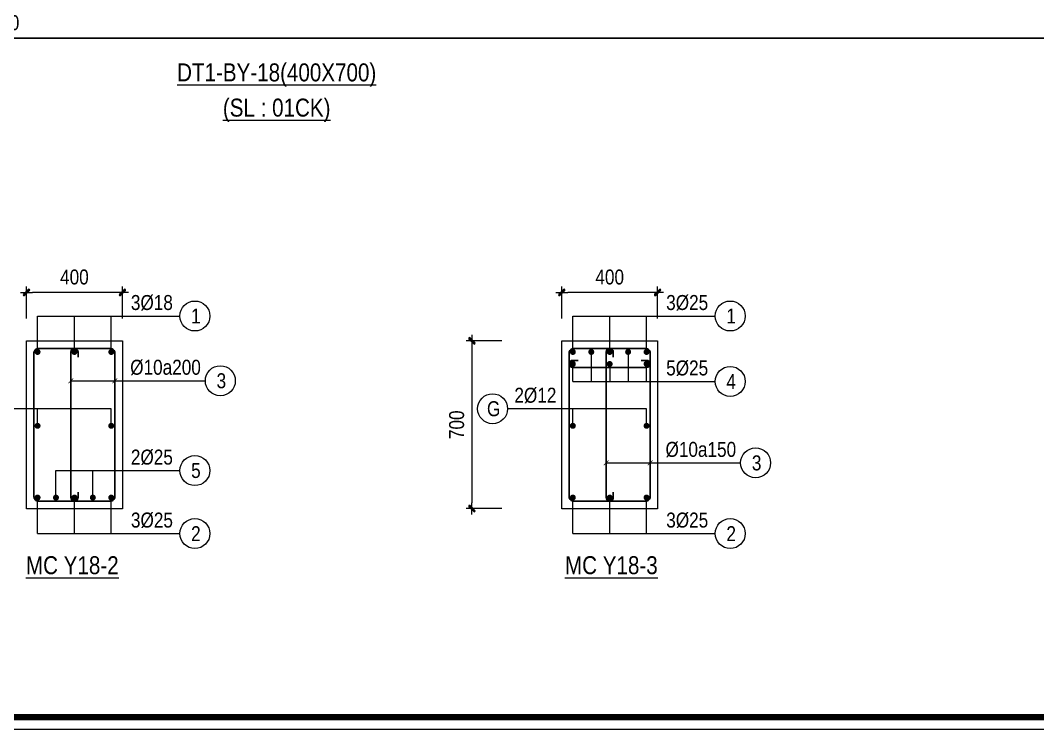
# Model space of a CAD drawing. Header units: millimetres. Extents: x 397144 to 8960116, y 345581 to 674207.
# Drawn here: x 5004051 to 5008293, y 625688 to 628647 of the extents above; entities that cross this region are included whole.
import ezdxf
from ezdxf.enums import TextEntityAlignment as Align
from ezdxf.xclip import XClip

# ---------------------------------------------------------------- set-up
doc = ezdxf.new("R2010")
doc.units = ezdxf.units.MM
doc.header["$XCLIPFRAME"] = 0
doc.header["$PDSIZE"] = -10
doc.layers.get('0').update_dxf_attribs({"linetype": 'CONTINUOUS'})
doc.layers.get('Defpoints').update_dxf_attribs({"color": 12, "linetype": 'CONTINUOUS'})
for name, color, linetype, lineweight in [('CDAI', 8, 'CONTINUOUS', 30), ('CTHEP', 2, 'CONTINUOUS', 50), ('DBAO', 3, 'CONTINUOUS', 20), ('DGIONG', 4, 'CONTINUOUS', 13), ('KTH', 150, 'CONTINUOUS', 5), ('STICK', 1, 'CONTINUOUS', 9), ('TEXT', 7, 'CONTINUOUS', 15)]:
    doc.layers.add(name, color=color, linetype=linetype, lineweight=lineweight)
doc.styles.add('Star-HelCon', font='VHELVCN_0.TTF')
doc.styles.add('TTP-HelCon', font='VHELVCN_0.TTF')
doc.styles.add('VNI-HELVE-CONDENSE', font='VHELVCN_0.TTF')
doc.dimstyles.new('kc-25', dxfattribs={"dimtxt": 62.5, "dimasz": 20, "dimexe": 20, "dimexo": 50, "dimgap": 25, "dimtad": 3, "dimdec": 0, "dimzin": 0, "dimdsep": 46, "dimtxsty": 'VNI-HELVE-CONDENSE', "dimblk": 'DIM', "dimcen": 2.5, "dimclrd": 256, "dimclre": 154, "dimclrt": 7, "dimaunit": 1, "dimadec": 0, "dimazin": 0, "dimtfac": 1, "dimtdec": 0, "dimtix": 1, "dimtmove": 0, "dimatfit": 3, "dimldrblk": 'DOT', "dimfxl": 1, "dimtolj": 1, "dimtzin": 0, "dimarcsym": 0})
doc.dimstyles.new('TTP-25', dxfattribs={"dimscale": 25, "dimtxt": 2.5, "dimasz": 1, "dimexe": 1, "dimexo": 1, "dimgap": 0.09, "dimtad": 0, "dimdec": 4, "dimrnd": 5, "dimzin": 9, "dimdsep": 46, "dimtxsty": 'TTP-HelCon', "dimblk": 'Stick1', "dimcen": 0.09, "dimdle": 1.5, "dimclrd": 256, "dimclre": 256, "dimclrt": 7, "dimadec": 0, "dimazin": 0, "dimtfac": 1, "dimtdec": 4, "dimtmove": 0, "dimatfit": 3, "dimldrblk": '_ArchTick1', "dimfxl": 1, "dimtvp": 1, "dimtolj": 1, "dimtzin": 0, "dimarcsym": 0})

# ---------------------------------------------------------------- blocks, each defined once
blk = doc.blocks.new('Stick1')
at = {"layer": 'STICK'}
h = blk.add_hatch(color=256, dxfattribs=at)
edge = h.paths.add_edge_path()
edge.add_line((0.3, 0.5), (-0.5, -0.3))
edge.add_arc((-0.4, -0.4), 0.141, 135, 315)
edge.add_line((-0.3, -0.5), (0.5, 0.3))
edge.add_arc((0.4, 0.4), 0.141, 315, 495)
blk.add_line((1, 0), (-1, 0), dxfattribs=at)
blk.add_lwpolyline([(0.3, 0.5), (-0.5, -0.3, 1), (-0.3, -0.5), (0.5, 0.3, 1), (0.3, 0.5, 1)], format="xyb", dxfattribs=at)
blk = doc.blocks.new('*D1161')
at = {"layer": 'Defpoints', "color": 0, "ltscale": 500, "transparency": 16777216}
for p in [(5004076.1, 627512.1), (5004076.1, 627378.9), (5004476.1, 627378.9)]:
    blk.add_point(p, dxfattribs=at)
at = {"layer": 'KTH', "lineweight": -2, "ltscale": 500, "transparency": 16777216}
for p, q in [((5004076.1, 627403.9), (5004076.1, 627537.1)), ((5004476.1, 627403.9), (5004476.1, 627537.1)), ((5004451.1, 627512.1), (5004101.1, 627512.1))]:
    blk.add_line(p, q, dxfattribs=at)
at = {"layer": 'KTH', "lineweight": -2, "ltscale": 500, "transparency": 16777216, "xscale": 25, "yscale": 25, "zscale": 25, "rotation": 180}
blk.add_blockref('Stick1', (5004076.1, 627512.1), dxfattribs=at)
at = {"layer": 'KTH', "lineweight": -2, "ltscale": 500, "transparency": 16777216, "xscale": 25, "yscale": 25, "zscale": 25}
blk.add_blockref('Stick1', (5004476.1, 627512.1), dxfattribs=at)
at = {"layer": 'KTH', "color": 7, "ltscale": 500, "transparency": 16777216, "insert": (5004276.1, 627575.9), "char_height": 62.5, "attachment_point": 5, "style": 'TTP-HelCon'}
blk.add_mtext('\\A1;400', dxfattribs=at)
blk = doc.blocks.new('_ArchTick1')
at = {"color": 0, "const_width": 3.81}
blk.add_lwpolyline([(-12.7, -12.7), (12.7, 12.7)], dxfattribs=at)
blk = doc.blocks.new('DIM')
h = blk.add_hatch(color=1)
h.paths.add_polyline_path([(0.49, 0.29, 1), (0.29, 0.49), (-0.19, 0), (0.19, 0)])
h.paths.add_polyline_path([(0.19, 0), (-0.19, 0), (-0.49, -0.29, 1), (-0.29, -0.49)])
at = {"color": 9}
for p, q in [((-0.19, 0), (-1.5, 0)), ((0.19, 0), (1.5, 0))]:
    blk.add_line(p, q, dxfattribs=at)
at = {"color": 1}
for p, q in [((-0.49, -0.29), (0.29, 0.49)), ((-0.29, -0.49), (0.49, 0.29)), ((-0.19, 0), (0.19, 0))]:
    blk.add_line(p, q, dxfattribs=at)
blk.add_arc((-0.39, -0.39), 0.138, 135, 315, dxfattribs=at)
blk = doc.blocks.new('*D1167')
at = {"layer": 'Defpoints', "color": 0, "ltscale": 500, "transparency": 16777216}
for p in [(5006308.5, 627512.1), (5006308.5, 627378.9), (5006708.5, 627378.9)]:
    blk.add_point(p, dxfattribs=at)
at = {"layer": 'KTH', "lineweight": -2, "ltscale": 500, "transparency": 16777216}
for p, q in [((5006308.5, 627403.9), (5006308.5, 627537.1)), ((5006708.5, 627403.9), (5006708.5, 627537.1)), ((5006683.5, 627512.1), (5006333.5, 627512.1))]:
    blk.add_line(p, q, dxfattribs=at)
at = {"layer": 'KTH', "lineweight": -2, "ltscale": 500, "transparency": 16777216, "xscale": 25, "yscale": 25, "zscale": 25, "rotation": 180}
blk.add_blockref('Stick1', (5006308.5, 627512.1), dxfattribs=at)
at = {"layer": 'KTH', "lineweight": -2, "ltscale": 500, "transparency": 16777216, "xscale": 25, "yscale": 25, "zscale": 25}
blk.add_blockref('Stick1', (5006708.5, 627512.1), dxfattribs=at)
at = {"layer": 'KTH', "color": 7, "ltscale": 500, "transparency": 16777216, "insert": (5006508.5, 627575.9), "char_height": 62.5, "attachment_point": 5, "style": 'TTP-HelCon'}
blk.add_mtext('\\A1;400', dxfattribs=at)
blk = doc.blocks.new('*D1168')
at = {"layer": 'Defpoints', "color": 0, "ltscale": 500, "transparency": 16777216}
for p in [(5006084.1, 627309.9), (5005934.2, 626609.9), (5006084.1, 626609.9)]:
    blk.add_point(p, dxfattribs=at)
at = {"layer": 'KTH', "lineweight": -2, "ltscale": 500, "transparency": 16777216}
for p, q in [((5006059.1, 627309.9), (5005909.2, 627309.9)), ((5005934.2, 627284.9), (5005934.2, 626634.9)), ((5006059.1, 626609.9), (5005909.2, 626609.9))]:
    blk.add_line(p, q, dxfattribs=at)
at = {"layer": 'KTH', "lineweight": -2, "ltscale": 500, "transparency": 16777216, "xscale": 25, "yscale": 25, "zscale": 25}
for p, rotation in [((5005934.2, 627309.9), 90), ((5005934.2, 626609.9), 270)]:
    blk.add_blockref('Stick1', p, dxfattribs=dict(at, rotation=rotation))
at = {"layer": 'KTH', "color": 7, "ltscale": 500, "transparency": 16777216, "insert": (5005870.4, 626959.9), "char_height": 62.5, "attachment_point": 5, "rotation": 90, "style": 'TTP-HelCon'}
blk.add_mtext('\\A1;700', dxfattribs=at)
blk = doc.blocks.new('*D1233')
at = {"layer": 'Defpoints', "color": 0, "transparency": 16777216}
for p in [(5200985.6, 546017.1), (5211435.6, 546011.8), (5211435.6, 545825.8)]:
    blk.add_point(p, dxfattribs=at)
at = {"layer": 'KTH', "lineweight": -2, "transparency": 16777216}
for p, q in [((5200985.6, 545992.1), (5200985.6, 545800.8)), ((5211435.6, 545986.8), (5211435.6, 545800.8)), ((5201010.6, 545825.8), (5211410.6, 545825.8))]:
    blk.add_line(p, q, dxfattribs=at)
at = {"layer": 'KTH', "lineweight": -2, "transparency": 16777216, "xscale": 25, "yscale": 25, "zscale": 25, "rotation": 180}
blk.add_blockref('Stick1', (5200985.6, 545825.8), dxfattribs=at)
at = {"layer": 'KTH', "lineweight": -2, "transparency": 16777216, "xscale": 25, "yscale": 25, "zscale": 25}
blk.add_blockref('Stick1', (5211435.6, 545825.8), dxfattribs=at)
at = {"layer": 'KTH', "color": 7, "transparency": 16777216, "insert": (5206210.6, 545889.6), "char_height": 62.5, "attachment_point": 5, "style": 'TTP-HelCon'}
blk.add_mtext('\\A1;10450', dxfattribs=at)
blk = doc.blocks.new('CHG_XX_Khung ten')
blk.add_lwpolyline([(15, 579), (826, 579), (826, 15), (15, 15)], close=True)
at = {"color": 4, "linetype": 'Continuous', "const_width": 1}
blk.add_lwpolyline([(17, 577), (824, 577), (824, 17), (17, 17)], close=True, dxfattribs=at)
blk = doc.blocks.new('BY-18')
at = {"layer": 'TEXT', "style": 'TTP-HelCon'}
for s, p in [('%%UDT1-BY-18(400X700)', (5207383.40644, 545645.14956)), ('%%U(SL : 01CK)', (5207383.40644, 545498.25497))]:
    blk.add_text(s, height=75, dxfattribs=at).set_placement(p, align=Align.CENTER)
at = {"layer": 'KTH'}
dim = blk.add_linear_dim(base=(5211435.59357, 545825.78166), p1=(5200985.59357, 546017.14896), p2=(5211435.59357, 546011.81078), angle=180, dimstyle='TTP-25', override={"dimtmove": 1}, dxfattribs=at)
dim.commit()
dim.dimension.update_dxf_attribs({"geometry": '*D1233', "text_midpoint": (5206210.59357, 545889.615)})

msp = doc.modelspace()

# ---------------------------------------------------------------- linework, layer by layer
at = {"layer": 'CDAI', "ltscale": 0.8}
msp.add_lwpolyline([(4997699.5516, 640257.66181), (5015069.15702, 640257.66181), (5015069.15702, 625739.78265), (4997699.5516, 625739.78265)], close=True, dxfattribs=at)
at = {"layer": 'CDAI'}
for points in [[(5004126.09386, 627278.61059), (5004426.09386, 627278.61059, -0.4142135624), (5004444.84386, 627259.86059), (5004444.84386, 626659.86059, -0.4142135624), (5004426.09386, 626641.11059), (5004126.09386, 626641.11059, -0.4142135624), (5004107.34386, 626659.86059), (5004107.34386, 627259.86059, -0.4142135624)], [(5006358.50171, 627278.61059), (5006658.50171, 627278.61059, -0.4142135624), (5006677.25171, 627259.86059), (5006677.25171, 626659.86059, -0.4142135624), (5006658.50171, 626641.11059), (5006358.50171, 626641.11059, -0.4142135624), (5006339.75171, 626659.86059), (5006339.75171, 627259.86059, -0.4142135624)]]:
    msp.add_lwpolyline(points, format="xyb", close=True, dxfattribs=at)
for points in [[(5004291.09386, 627241.6906), (5004291.09386, 627263.61059, 0.4142135624), (5004276.09386, 627278.61059), (5004276.09386, 627278.61059, 0.4142135624), (5004261.09386, 627263.61059), (5004261.09386, 626656.11059, 0.4142135624), (5004276.09386, 626641.11059), (5004276.09386, 626641.11059, 0.4142135624), (5004291.09386, 626656.11059), (5004291.09386, 626678.03058)], [(5006523.50171, 627241.6906), (5006523.50171, 627263.61059, 0.4142135624), (5006508.50171, 627278.61059), (5006508.50171, 627278.61059, 0.4142135624), (5006493.50171, 627263.61059), (5006493.50171, 626656.11059, 0.4142135624), (5006508.50171, 626641.11059), (5006508.50171, 626641.11059, 0.4142135624), (5006523.50171, 626656.11059), (5006523.50171, 626678.03058)], [(5006376.6717, 627228.61059), (5006354.75171, 627228.61059, 0.4142135624), (5006339.75171, 627213.61059), (5006339.75171, 627213.61059, 0.4142135624), (5006354.75171, 627198.61059), (5006662.25171, 627198.61059, 0.4142135624), (5006677.25171, 627213.61059), (5006677.25171, 627213.61059, 0.4142135624), (5006662.25171, 627228.61059), (5006640.33172, 627228.61059)]]:
    msp.add_lwpolyline(points, format="xyb", dxfattribs=at)
at = {"layer": 'CTHEP', "const_width": 12.5}
for points in [[(5004116.09386, 627263.61059, 1), (5004128.59386, 627263.61059, 1)], [(5004269.84386, 627263.61059, 1), (5004282.34386, 627263.61059, 1)], [(5004423.59386, 627263.61059, 1), (5004436.09386, 627263.61059, 1)], [(5006348.50171, 627263.61059, 1), (5006361.00171, 627263.61059, 1)], [(5006425.37671, 627263.61059, 1), (5006437.87671, 627263.61059, 1)], [(5006502.25171, 627263.61059, 1), (5006514.75171, 627263.61059, 1)], [(5006579.12671, 627263.61059, 1), (5006591.62671, 627263.61059, 1)], [(5006656.00171, 627263.61059, 1), (5006668.50171, 627263.61059, 1)], [(5006348.50171, 627213.61059, 1), (5006361.00171, 627213.61059, 1)], [(5006502.25171, 627213.61059, 1), (5006514.75171, 627213.61059, 1)], [(5006656.00171, 627213.61059, 1), (5006668.50171, 627213.61059, 1)], [(5004128.59386, 626955.45364, -1), (5004116.09386, 626955.45364, -1)], [(5004436.09386, 626955.45364, -1), (5004423.59386, 626955.45364, -1)], [(5006361.00171, 626955.45364, -1), (5006348.50171, 626955.45364, -1)], [(5006668.50171, 626955.45364, -1), (5006656.00171, 626955.45364, -1)], [(5004116.09386, 626656.11059, 1), (5004128.59386, 626656.11059, 1)], [(5004192.96886, 626656.11059, 1), (5004205.46886, 626656.11059, 1)], [(5004269.84386, 626656.11059, 1), (5004282.34386, 626656.11059, 1)], [(5004359.21886, 626656.11059, -1), (5004346.71886, 626656.11059, -1)], [(5004423.59386, 626656.11059, 1), (5004436.09386, 626656.11059, 1)], [(5006348.50171, 626656.11059, 1), (5006361.00171, 626656.11059, 1)], [(5006502.25171, 626656.11059, 1), (5006514.75171, 626656.11059, 1)], [(5006656.00171, 626656.11059, 1), (5006668.50171, 626656.11059, 1)]]:
    msp.add_lwpolyline(points, format="xyb", close=True, dxfattribs=at)
at = {"layer": 'DBAO', "flags": 128}
for points in [[(5004076.09386, 627309.86059), (5004476.09386, 627309.86059)], [(5004476.09386, 627309.86059), (5004476.09386, 626609.86059), (5004076.09386, 626609.86059), (5004076.09386, 627309.86059)], [(5006308.50171, 627309.86059), (5006708.50171, 627309.86059)], [(5006708.50171, 627309.86059), (5006708.50171, 626609.86059), (5006308.50171, 626609.86059), (5006308.50171, 627309.86059)]]:
    msp.add_lwpolyline(points, dxfattribs=at)
at = {"layer": 'DGIONG'}
for p, q in [((5004122.34386, 627263.61059), (5004122.34386, 627413.61059)), ((5004122.34386, 627413.61059), (5004716.09386, 627413.61059)), ((5004276.09386, 627263.61059), (5004276.09386, 627413.61059)), ((5004429.84386, 627263.61059), (5004429.84386, 627413.61059)), ((5006354.75171, 627263.61059), (5006354.75171, 627413.61059)), ((5006354.75171, 627413.61059), (5006948.50171, 627413.61059)), ((5006508.50171, 627263.61059), (5006508.50171, 627413.61059)), ((5006662.25171, 627263.61059), (5006662.25171, 627413.61059)), ((5006431.62671, 627263.61059), (5006431.62671, 627140.68983)), ((5006585.37671, 627263.61059), (5006585.37671, 627140.68983)), ((5006354.75171, 627140.68983), (5006354.75171, 627213.61059)), ((5006508.50171, 627213.61059), (5006508.50171, 627140.68983)), ((5006662.25171, 627140.68983), (5006662.25171, 627213.61059)), ((5006354.75171, 627140.68983), (5006948.50171, 627140.68983)), ((5004429.84386, 627026.83543), (5003850.29634, 627026.83543)), ((5004122.34386, 626955.45364), (5004122.34386, 627026.83543)), ((5004429.84386, 626955.45364), (5004429.84386, 627026.83543)), ((5006662.25171, 627026.83543), (5006082.70419, 627026.83543)), ((5006354.75171, 626955.45364), (5006354.75171, 627026.83543)), ((5006662.25171, 626955.45364), (5006662.25171, 627026.83543)), ((5004199.21886, 626768.75268), (5004716.09386, 626768.75268)), ((5004199.21886, 626656.11059), (5004199.21886, 626768.75268)), ((5004352.96886, 626656.11059), (5004352.96886, 626768.75268)), ((5004122.34386, 626506.11059), (5004122.34386, 626656.11059)), ((5004276.09386, 626506.11059), (5004276.09386, 626656.11059)), ((5004429.84386, 626506.11059), (5004429.84386, 626656.11059)), ((5006354.75171, 626506.11059), (5006354.75171, 626656.11059)), ((5006508.50171, 626506.11059), (5006508.50171, 626656.11059)), ((5006662.25171, 626506.11059), (5006662.25171, 626656.11059)), ((5004122.34386, 626506.11059), (5004716.09386, 626506.11059)), ((5006354.75171, 626506.11059), (5006948.50171, 626506.11059))]:
    msp.add_line(p, q, dxfattribs=at)
for centre in [(5004778.59386, 627413.61059), (5007011.00171, 627413.61059), (5004884.71389, 627143.52439), (5007011.00171, 627140.68983), (5006020.20419, 627026.83543), (5007117.12174, 626800.95888), (5004778.59386, 626768.75268), (5004778.59386, 626506.11059), (5007011.00171, 626506.11059)]:
    msp.add_circle(centre, 62.5, dxfattribs=at)

# ---------------------------------------------------------------- block references
at = {"layer": 'CDAI'}
ref = msp.add_blockref('BY-18', (-202263.751, 82747.25908), dxfattribs=at)
XClip(ref).set_block_clipping_path([(5200199.5271096909, 545344.4644517149), (5214738.8086302299, 547704.4349580166)])

# ---------------------------------------------------------------- texts
at = {"layer": 'TEXT', "style": 'TTP-HelCon'}
for s, p in [('3Þ18', (5004511.55219, 627438.61059)), ('3Þ25', (5006743.96004, 627438.61059)), ('Þ10a200', (5004508.77807, 627168.52439)), ('5Þ25', (5006743.96004, 627165.68983)), ('2Þ12', (5006110.99586, 627051.83543)), ('Þ10a150', (5006741.18592, 626825.95888)), ('2Þ25', (5004511.55219, 626793.75268)), ('3Þ25', (5004511.81753, 626531.11059)), ('3Þ25', (5006744.22539, 626531.11059))]:
    msp.add_text(s, height=62.5, dxfattribs=at).set_placement(p)
at = {"layer": 'TEXT', "style": 'Star-HelCon'}
for s, p in [('1', (5004782.76053, 627413.61059)), ('1', (5007015.16838, 627413.61059)), ('3', (5004888.88055, 627143.52439)), ('4', (5007015.16838, 627140.68983)), ('G', (5006024.37086, 627026.83543)), ('3', (5007121.2884, 626800.95888)), ('5', (5004782.76053, 626768.75268)), ('2', (5004782.76053, 626506.11059)), ('2', (5007015.16838, 626506.11059))]:
    msp.add_text(s, height=62.5, dxfattribs=at).set_placement(p, align=Align.MIDDLE)
at = {"layer": 'TEXT', "style": 'TTP-HelCon'}
for s, p in [('%%UMC Y18-2', (5004267.33471, 626336.56705)), ('%%UMC Y18-3', (5006515.38336, 626336.56705))]:
    msp.add_text(s, height=75, dxfattribs=at).set_placement(p, align=Align.CENTER)

# ---------------------------------------------------------------- dimensions: what is measured, and where the dimension line sits
at = {"layer": 'KTH', "ltscale": 500}
for base, p1, p2, picture, middle in [((5004076.09386, 627512.11059), (5004476.09386, 627378.87253), (5004076.09386, 627378.87253), '*D1161', (5004276.09386, 627575.94392)), ((5006308.50171, 627512.11059), (5006708.50171, 627378.87253), (5006308.50171, 627378.87253), '*D1167', (5006508.50171, 627575.94392))]:
    dim = msp.add_linear_dim(base=base, p1=p1, p2=p2, dimstyle='TTP-25', override={"dimtxsty": 'TTP-HelCon'}, dxfattribs=at)
    dim.commit()
    dim.dimension.update_dxf_attribs({"geometry": picture, "text_midpoint": middle})
dim = msp.add_linear_dim(base=(5005934.24132, 626609.86059), p1=(5006084.07413, 627309.86059), p2=(5006084.07413, 626609.86059), angle=90, dimstyle='TTP-25', override={"dimtxsty": 'TTP-HelCon'}, dxfattribs=at)
dim.commit()
dim.dimension.update_dxf_attribs({"geometry": '*D1168', "text_midpoint": (5005870.40799, 626959.86059)})

# ---------------------------------------------------------------- leaders
at = {"layer": 'DGIONG'}
for points in [[(5004261.09386, 627143.52439), (5004638.46389, 627143.52439)], [(5004444.84386, 627143.52439), (5004822.21389, 627143.52439)], [(5006493.50171, 626800.95888), (5006870.87174, 626800.95888)], [(5006677.25171, 626800.95888), (5007054.62174, 626800.95888)]]:
    msp.add_leader(points, dimstyle='kc-25', override={"dimtad": 0, "dimldrblk": 'ArchTick', "dimfxl": 100, "dimarcsym": 1}, dxfattribs=at)

# ---------------------------------------------------------------- next in the draw order: block references
at = {"layer": 'KTH', "ltscale": 0.8, "xscale": 25.92478421702978, "yscale": 25.92478421702978, "zscale": 25.92478421702978}
msp.add_blockref('CHG_XX_Khung ten', (4997258.83027, 625299.06132), dxfattribs=at)

doc.saveas('drawing.dxf')
